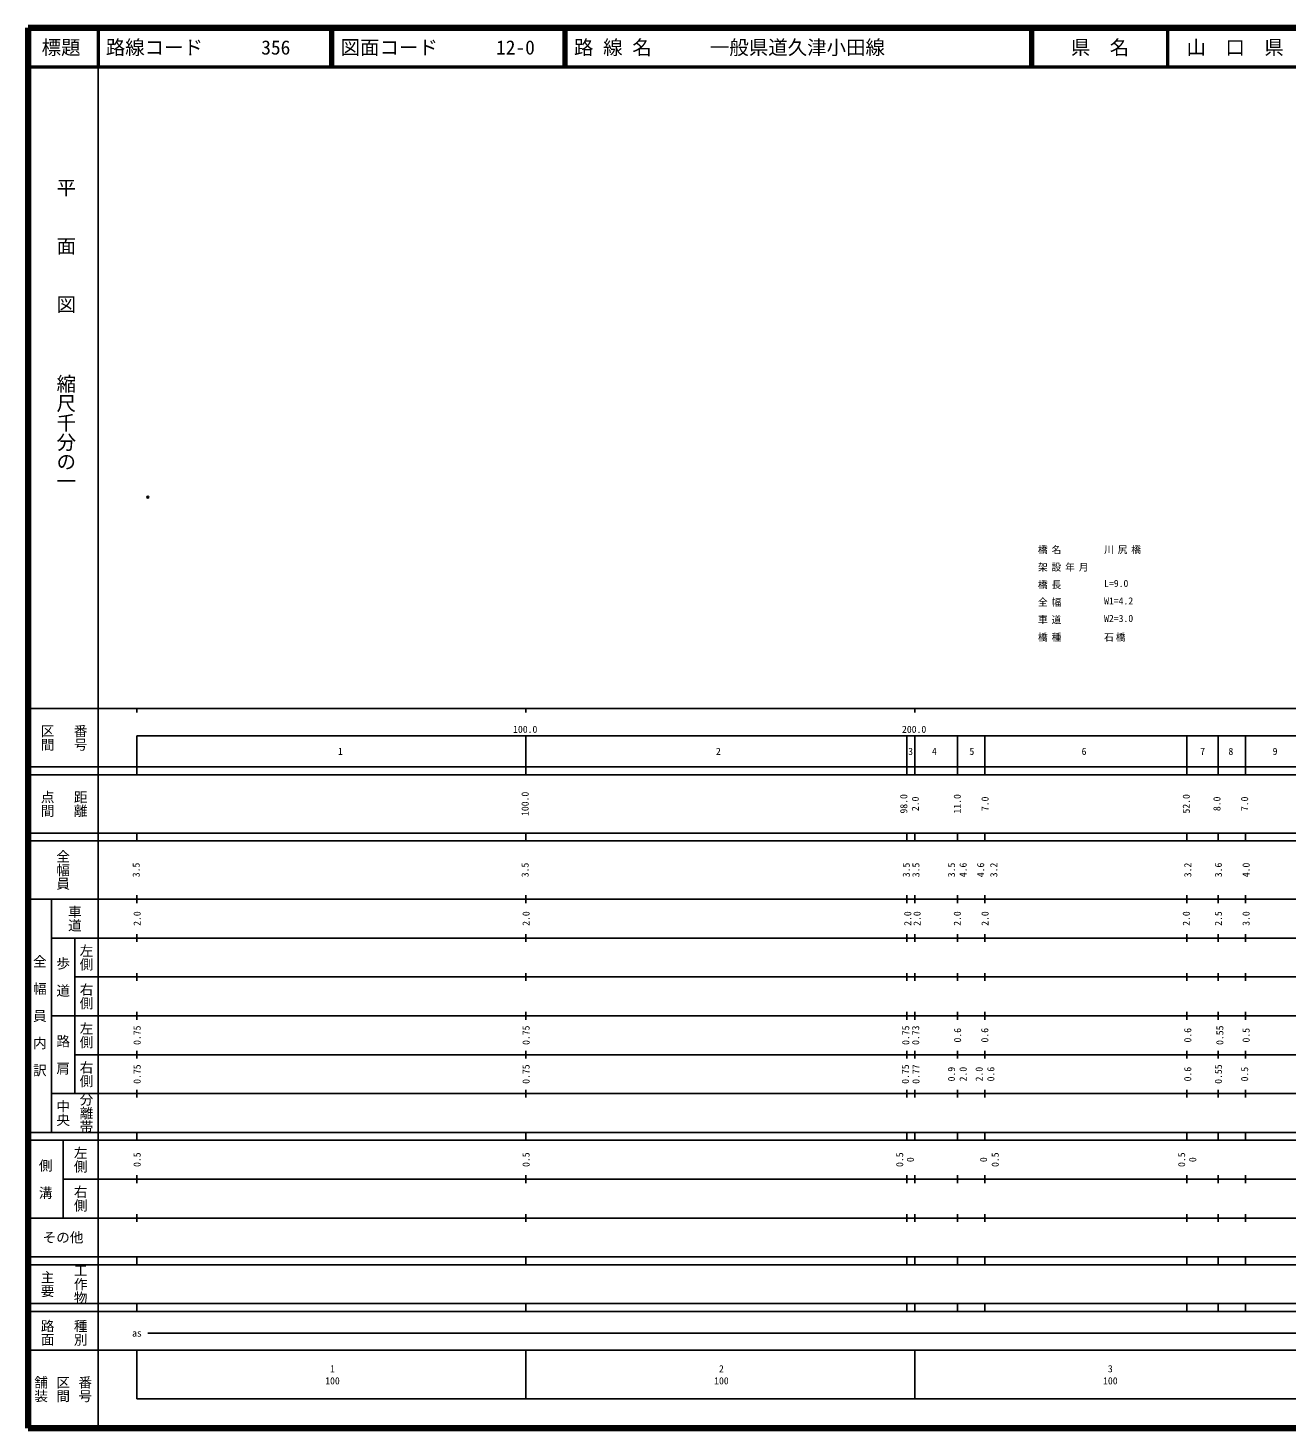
# Model space of a CAD drawing. Units: millimetres on the paper, with parts at other scales. Extents: x 40 to 680, y 20 to 380.
# Drawn here: x 40 to 363.7, y 20 to 380 of the extents above; entities that cross this region are included whole.
import ezdxf
from ezdxf.enums import TextEntityAlignment as Align

# ---------------------------------------------------------------- set-up
doc = ezdxf.new("R2010")
doc.units = ezdxf.units.MM
doc.header["$PDMODE"] = 32
doc.header["$PDSIZE"] = 0.5
doc.layers.add('M-OTRS', color=6, linetype='Continuous')
doc.layers.add('M-STR-HTXT', color=7, linetype='Continuous')
for name, color, linetype, lineweight in [('M-TTL', 2, 'Continuous', 140), ('M-TTL-BAND', 7, 'Continuous', 25), ('M-TTL-LINE', 7, 'Continuous', 50), ('M-TTL-TXT', 7, 'Continuous', 13)]:
    doc.layers.add(name, color=color, linetype=linetype, lineweight=lineweight)
doc.styles.add('@ＭＳ ゴシック', font='')
doc.styles.add('ＭＳ ゴシック', font='')
doc.styles.get('@ＭＳ ゴシック').set_extended_font_data('@MS Gothic')
doc.styles.get('ＭＳ ゴシック').set_extended_font_data('MS Gothic')

msp = doc.modelspace()

# ---------------------------------------------------------------- linework, layer by layer
at = {"layer": 'M-OTRS'}
msp.add_point((70.798, 259.38), dxfattribs=at)
at = {"layer": 'M-TTL'}
for p, q in [((40, 380), (40, 20)), ((680, 380), (40, 380)), ((40, 20), (680, 20))]:
    msp.add_line(p, q, dxfattribs=at)
at = {"layer": 'M-TTL-BAND'}
for p, q in [((58, 370), (58, 20)), ((40, 205), (579, 205)), ((68, 205), (68, 204)), ((168, 205), (168, 204)), ((268, 205), (268, 204)), ((68, 198), (579, 198)), ((68, 198), (68, 188)), ((168, 198), (168, 188)), ((266, 198), (266, 188)), ((268, 198), (268, 188)), ((279, 198), (279, 188)), ((286, 198), (286, 188)), ((338, 198), (338, 188)), ((346, 198), (346, 188)), ((353, 198), (353, 188)), ((40, 190), (579, 190)), ((40, 188), (579, 188)), ((40, 173), (579, 173)), ((68, 171), (68, 173)), ((168, 171), (168, 173)), ((266, 173), (266, 171)), ((268, 171), (268, 173)), ((279, 173), (279, 171)), ((286, 173), (286, 171)), ((338, 173), (338, 171)), ((346, 173), (346, 171)), ((353, 173), (353, 171)), ((40, 171), (579, 171)), ((40, 156), (579, 156)), ((46, 96), (46, 156)), ((68, 155), (68, 157)), ((168, 155), (168, 157)), ((266, 157), (266, 155)), ((268, 155), (268, 157)), ((279, 157), (279, 155)), ((286, 157), (286, 155)), ((338, 157), (338, 155)), ((346, 157), (346, 155)), ((353, 157), (353, 155)), ((46, 146), (579, 146)), ((52, 146), (52, 106)), ((68, 145), (68, 147)), ((168, 145), (168, 147)), ((266, 147), (266, 145)), ((268, 145), (268, 147)), ((279, 147), (279, 145)), ((286, 147), (286, 145)), ((338, 147), (338, 145)), ((346, 147), (346, 145)), ((353, 147), (353, 145)), ((68, 135), (68, 137)), ((168, 135), (168, 137)), ((266, 137), (266, 135)), ((268, 135), (268, 137)), ((279, 137), (279, 135)), ((286, 137), (286, 135)), ((338, 137), (338, 135)), ((346, 137), (346, 135)), ((353, 137), (353, 135)), ((52, 136), (579, 136)), ((46, 126), (579, 126)), ((68, 125), (68, 127)), ((168, 125), (168, 127)), ((266, 127), (266, 125)), ((268, 125), (268, 127)), ((279, 127), (279, 125)), ((286, 127), (286, 125)), ((338, 127), (338, 125)), ((346, 127), (346, 125)), ((353, 127), (353, 125)), ((52, 116), (579, 116)), ((68, 115), (68, 117)), ((168, 115), (168, 117)), ((266, 117), (266, 115)), ((268, 115), (268, 117)), ((279, 117), (279, 115)), ((286, 117), (286, 115)), ((338, 117), (338, 115)), ((346, 117), (346, 115)), ((353, 117), (353, 115)), ((46, 106), (579, 106)), ((68, 105), (68, 107)), ((168, 105), (168, 107)), ((266, 107), (266, 105)), ((268, 105), (268, 107)), ((279, 107), (279, 105)), ((286, 107), (286, 105)), ((338, 107), (338, 105)), ((346, 107), (346, 105)), ((353, 107), (353, 105)), ((40, 96), (579, 96)), ((40, 94), (579, 94)), ((49, 94), (49, 74)), ((68, 94), (68, 96)), ((168, 94), (168, 96)), ((266, 96), (266, 94)), ((268, 94), (268, 96)), ((279, 96), (279, 94)), ((286, 96), (286, 94)), ((338, 96), (338, 94)), ((346, 96), (346, 94)), ((353, 96), (353, 94)), ((49, 84), (579, 84)), ((68, 83), (68, 85)), ((168, 83), (168, 85)), ((266, 85), (266, 83)), ((268, 83), (268, 85)), ((279, 85), (279, 83)), ((286, 85), (286, 83)), ((338, 85), (338, 83)), ((346, 85), (346, 83)), ((353, 85), (353, 83)), ((40, 74), (579, 74)), ((68, 73), (68, 75)), ((168, 73), (168, 75)), ((266, 75), (266, 73)), ((268, 73), (268, 75)), ((279, 75), (279, 73)), ((286, 75), (286, 73)), ((338, 75), (338, 73)), ((346, 75), (346, 73)), ((353, 75), (353, 73)), ((40, 64), (579, 64)), ((40, 62), (579, 62)), ((68, 62), (68, 64)), ((168, 62), (168, 64)), ((266, 64), (266, 62)), ((268, 62), (268, 64)), ((279, 64), (279, 62)), ((286, 64), (286, 62)), ((338, 64), (338, 62)), ((346, 64), (346, 62)), ((353, 64), (353, 62)), ((40, 52), (579, 52)), ((68, 50), (68, 52)), ((168, 50), (168, 52)), ((266, 52), (266, 50)), ((268, 50), (268, 52)), ((279, 52), (279, 50)), ((286, 52), (286, 50)), ((338, 52), (338, 50)), ((346, 52), (346, 50)), ((353, 52), (353, 50)), ((40, 50), (579, 50)), ((70.805, 44.406), (565.903, 44.406)), ((40, 40), (579, 40)), ((68, 40), (68, 27.5)), ((168, 40), (168, 27.5)), ((268, 40), (268, 27.5)), ((68, 27.5), (579, 27.5))]:
    msp.add_line(p, q, dxfattribs=at)
at = {"layer": 'M-TTL-LINE'}
for p, q in [((58, 380), (58, 370)), ((117.75, 380), (117.75, 370)), ((118.25, 380), (118.25, 370)), ((177.75, 380), (177.75, 370)), ((178.25, 380), (178.25, 370)), ((297.75, 380), (297.75, 370)), ((298.25, 380), (298.25, 370)), ((333, 380), (333, 370)), ((40, 370), (680, 370))]:
    msp.add_line(p, q, dxfattribs=at)

# ---------------------------------------------------------------- texts
at = {"layer": 'M-STR-HTXT', "style": 'ＭＳ ゴシック'}
for s, p in [('L=9.0', (316.681, 235.713)), ('W1=4.2', (316.681, 231.213)), ('W2=3.0', (316.681, 226.713))]:
    msp.add_text(s, height=1.833, dxfattribs=at).set_placement(p, align=Align.BOTTOM_LEFT)
at = {"layer": 'M-STR-HTXT', "char_height": 1.833, "attachment_point": 7, "style": 'ＭＳ ゴシック'}
for s, insert in [('\\T1.4;橋名', (299.681, 244.713)), ('\\T1.4;川尻橋', (316.681, 244.713)), ('\\T1.4;架設年月', (299.681, 240.213)), ('\\T1.4;橋長', (299.681, 235.713)), ('\\T1.4;全幅', (299.681, 231.213)), ('\\T1.4;車道', (299.681, 226.713)), ('\\T1.4;橋種', (299.681, 222.213)), ('\\T1.2;石橋', (316.681, 222.213))]:
    msp.add_mtext(s, dxfattribs=dict(at, insert=insert))
at = {"layer": 'M-TTL-BAND', "style": '@ＭＳ ゴシック'}
for s, p in [('平\u3000\u3000面\u3000\u3000図', (49.777, 306.475)), ('縮尺千分の一', (49.777, 261.03))]:
    msp.add_text(s, height=3.666, rotation=270, dxfattribs=at).set_placement(p, align=Align.MIDDLE_RIGHT)
at = {"layer": 'M-TTL-BAND'}
for s, height, rotation, style, p in [('区間', 2.566, 270, '@ＭＳ ゴシック', (45, 197.5)), ('番号', 2.566, 270, '@ＭＳ ゴシック', (53.5, 197.5)), ('点間', 2.566, 270, '@ＭＳ ゴシック', (45, 180.5)), ('距離', 2.566, 270, '@ＭＳ ゴシック', (53.5, 180.5)), ('100.0', 1.833, 90, 'ＭＳ ゴシック', (167.805, 180.5)), ('98.0', 1.833, 90, 'ＭＳ ゴシック', (265.17, 180.5)), ('2.0', 1.833, 90, 'ＭＳ ゴシック', (268.135, 180.5)), ('11.0', 1.833, 90, 'ＭＳ ゴシック', (278.93, 180.5)), ('7.0', 1.833, 90, 'ＭＳ ゴシック', (286.056, 180.5)), ('52.0', 1.833, 90, 'ＭＳ ゴシック', (337.808, 180.5)), ('8.0', 1.833, 90, 'ＭＳ ゴシック', (345.683, 180.5)), ('7.0', 1.833, 90, 'ＭＳ ゴシック', (352.808, 180.5)), ('全幅員', 2.566, 270, '@ＭＳ ゴシック', (49, 163.5)), ('3.5', 1.833, 90, 'ＭＳ ゴシック', (67.798, 163.5)), ('3.5', 1.833, 90, 'ＭＳ ゴシック', (167.798, 163.5)), ('3.5', 1.833, 90, 'ＭＳ ゴシック', (265.805, 163.5)), ('3.5', 1.833, 90, 'ＭＳ ゴシック', (268.283, 163.5)), ('3.5', 1.833, 90, 'ＭＳ ゴシック', (277.43, 163.5)), ('4.6', 1.833, 90, 'ＭＳ ゴシック', (280.43, 163.5)), ('4.6', 1.833, 90, 'ＭＳ ゴシック', (284.931, 163.5)), ('3.2', 1.833, 90, 'ＭＳ ゴシック', (288.306, 163.5)), ('3.2', 1.833, 90, 'ＭＳ ゴシック', (338.183, 163.5)), ('3.6', 1.833, 90, 'ＭＳ ゴシック', (346.058, 163.5)), ('4.0', 1.833, 90, 'ＭＳ ゴシック', (353.183, 163.5)), ('車道', 2.566, 270, '@ＭＳ ゴシック', (52, 151)), ('2.0', 1.833, 90, 'ＭＳ ゴシック', (68.048, 151)), ('2.0', 1.833, 90, 'ＭＳ ゴシック', (168.048, 151)), ('2.0', 1.833, 90, 'ＭＳ ゴシック', (266.18, 151)), ('2.0', 1.833, 90, 'ＭＳ ゴシック', (268.582, 151)), ('2.0', 1.833, 90, 'ＭＳ ゴシック', (278.93, 151)), ('2.0', 1.833, 90, 'ＭＳ ゴシック', (286.056, 151)), ('2.0', 1.833, 90, 'ＭＳ ゴシック', (337.808, 151)), ('2.5', 1.833, 90, 'ＭＳ ゴシック', (346.058, 151)), ('3.0', 1.833, 90, 'ＭＳ ゴシック', (353.183, 151)), ('左側', 2.566, 270, '@ＭＳ ゴシック', (55, 141)), ('全\u3000幅\u3000員\u3000内\u3000訳', 2.566, 270, '@ＭＳ ゴシック', (43, 126)), ('歩\u3000道', 2.566, 270, '@ＭＳ ゴシック', (49, 136)), ('右側', 2.566, 270, '@ＭＳ ゴシック', (55, 131)), ('左側', 2.566, 270, '@ＭＳ ゴシック', (55, 121)), ('0.75', 1.833, 90, 'ＭＳ ゴシック', (68.048, 121)), ('0.75', 1.833, 90, 'ＭＳ ゴシック', (168.048, 121)), ('0.75', 1.833, 90, 'ＭＳ ゴシック', (265.677, 121)), ('0.73', 1.833, 90, 'ＭＳ ゴシック', (268.226, 121)), ('0.6', 1.833, 90, 'ＭＳ ゴシック', (279, 121)), ('0.6', 1.833, 90, 'ＭＳ ゴシック', (286, 121)), ('0.6', 1.833, 90, 'ＭＳ ゴシック', (338.183, 121)), ('0.55', 1.833, 90, 'ＭＳ ゴシック', (346.433, 121)), ('0.5', 1.833, 90, 'ＭＳ ゴシック', (353.183, 121)), ('路\u3000肩', 2.566, 270, '@ＭＳ ゴシック', (49, 116)), ('右側', 2.566, 270, '@ＭＳ ゴシック', (55, 111)), ('0.75', 1.833, 90, 'ＭＳ ゴシック', (68.048, 111)), ('0.75', 1.833, 90, 'ＭＳ ゴシック', (168.048, 111)), ('0.75', 1.833, 90, 'ＭＳ ゴシック', (265.589, 111)), ('0.77', 1.833, 90, 'ＭＳ ゴシック', (268.3, 111)), ('0.9', 1.833, 90, 'ＭＳ ゴシック', (277.43, 111)), ('2.0', 1.833, 90, 'ＭＳ ゴシック', (280.43, 111)), ('2.0', 1.833, 90, 'ＭＳ ゴシック', (284.556, 111)), ('0.6', 1.833, 90, 'ＭＳ ゴシック', (287.556, 111)), ('0.6', 1.833, 90, 'ＭＳ ゴシック', (338.183, 111)), ('0.55', 1.833, 90, 'ＭＳ ゴシック', (346.058, 111)), ('0.5', 1.833, 90, 'ＭＳ ゴシック', (352.808, 111)), ('分離帯', 2.566, 270, '@ＭＳ ゴシック', (55, 101)), ('中央', 2.566, 270, '@ＭＳ ゴシック', (49, 101)), ('左側', 2.566, 270, '@ＭＳ ゴシック', (53.5, 89)), ('0.5', 1.833, 90, 'ＭＳ ゴシック', (68.048, 89)), ('0.5', 1.833, 90, 'ＭＳ ゴシック', (168.048, 89)), ('0.5', 1.833, 90, 'ＭＳ ゴシック', (264.115, 89)), ('0.5', 1.833, 90, 'ＭＳ ゴシック', (288.681, 89)), ('0.5', 1.833, 90, 'ＭＳ ゴシック', (336.604, 89)), ('側\u3000溝', 2.566, 270, '@ＭＳ ゴシック', (44.5, 84)), ('0', 1.833, 90, 'ＭＳ ゴシック', (266.863, 89)), ('0', 1.833, 90, 'ＭＳ ゴシック', (285.681, 89)), ('0', 1.833, 90, 'ＭＳ ゴシック', (339.452, 89)), ('右側', 2.566, 270, '@ＭＳ ゴシック', (53.5, 79)), ('工作物', 2.566, 270, '@ＭＳ ゴシック', (53.5, 57)), ('主要', 2.566, 270, '@ＭＳ ゴシック', (45, 57)), ('路面', 2.566, 270, '@ＭＳ ゴシック', (45, 44.5)), ('種別', 2.566, 270, '@ＭＳ ゴシック', (53.5, 44.5)), ('舗装', 2.566, 270, '@ＭＳ ゴシック', (43.333, 30)), ('区間', 2.566, 270, '@ＭＳ ゴシック', (49, 30)), ('番号', 2.566, 270, '@ＭＳ ゴシック', (54.667, 30))]:
    msp.add_text(s, height=height, rotation=rotation, dxfattribs=dict(at, style=style)).set_placement(p, align=Align.MIDDLE_CENTER)
at = {"layer": 'M-TTL-BAND', "style": 'ＭＳ ゴシック'}
for s, p in [('100.0', (167.844, 198.195)), ('200.0', (267.844, 198.195))]:
    msp.add_text(s, height=1.833, dxfattribs=at).set_placement(p, align=Align.BOTTOM_CENTER)
for s, height, p in [('1', 1.833, (120.327, 194)), ('2', 1.833, (217.518, 194)), ('3', 1.833, (266.938, 194)), ('4', 1.833, (273.055, 194)), ('5', 1.833, (282.691, 194)), ('6', 1.833, (311.526, 194)), ('7', 1.833, (342.027, 194)), ('8', 1.833, (349.277, 194)), ('9', 1.833, (360.646, 194)), ('その他', 2.566, (49, 69)), ('as', 1.833, (68.006, 44.406)), ('1', 1.833, (118.288, 35.238)), ('2', 1.833, (218.288, 35.238)), ('3', 1.833, (318.288, 35.238)), ('100', 1.833, (118.288, 32.131)), ('100', 1.833, (218.288, 32.131)), ('100', 1.833, (318.288, 32.131))]:
    msp.add_text(s, height=height, dxfattribs=at).set_placement(p, align=Align.MIDDLE_CENTER)
at = {"layer": 'M-TTL-TXT', "style": 'ＭＳ ゴシック'}
for s, p in [('標題', (48.5, 375)), ('県\u3000名', (315.625, 375)), ('山\u3000口\u3000県', (350.375, 375))]:
    msp.add_text(s, height=3.666, dxfattribs=at).set_placement(p, align=Align.MIDDLE_CENTER)
for s, p in [('路線コード      356', (60, 375)), ('図面コード      12-0', (120.38, 375)), ('路 線 名      一般県道久津小田線', (180.38, 375))]:
    msp.add_text(s, height=3.666, dxfattribs=at).set_placement(p, align=Align.MIDDLE_LEFT)

doc.saveas('drawing.dxf')
